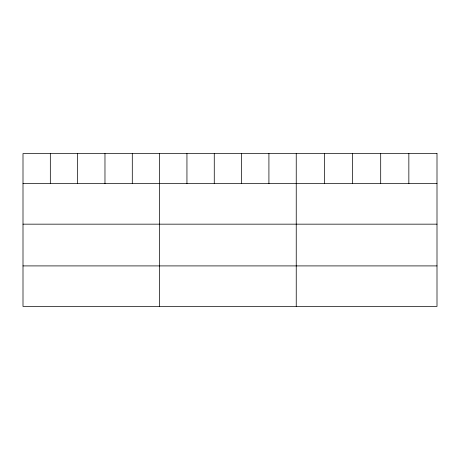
<?xml version="1.0" encoding="UTF-8"?>
<svg xmlns="http://www.w3.org/2000/svg" width="460" height="460" viewBox="0 0 460 460"><rect width="100%" height="100%" fill="white"/><g stroke="black" fill="none" stroke-linecap="round" stroke-linejoin="round"><path stroke-width="0.69" d="M23 183.643L437 183.643M23 224.164L437 224.164M23 265.909L437 265.909M408.848 153.571L408.848 183.643M380.696 153.571L380.696 183.643M352.544 153.571L352.544 183.643M324.392 153.571L324.392 183.643M296.24 153.571L296.24 306.429M268.916 153.571L268.916 183.643M241.592 153.571L241.592 183.643M214.268 153.571L214.268 183.643M186.944 153.571L186.944 183.643M159.62 153.571L159.62 306.429M132.296 153.571L132.296 183.643M104.972 153.571L104.972 183.643M77.648 153.571L77.648 183.643M50.324 153.571L50.324 183.643M437 153.571L23 153.571L23 306.429L437 306.429L437 153.571"/></g></svg>
